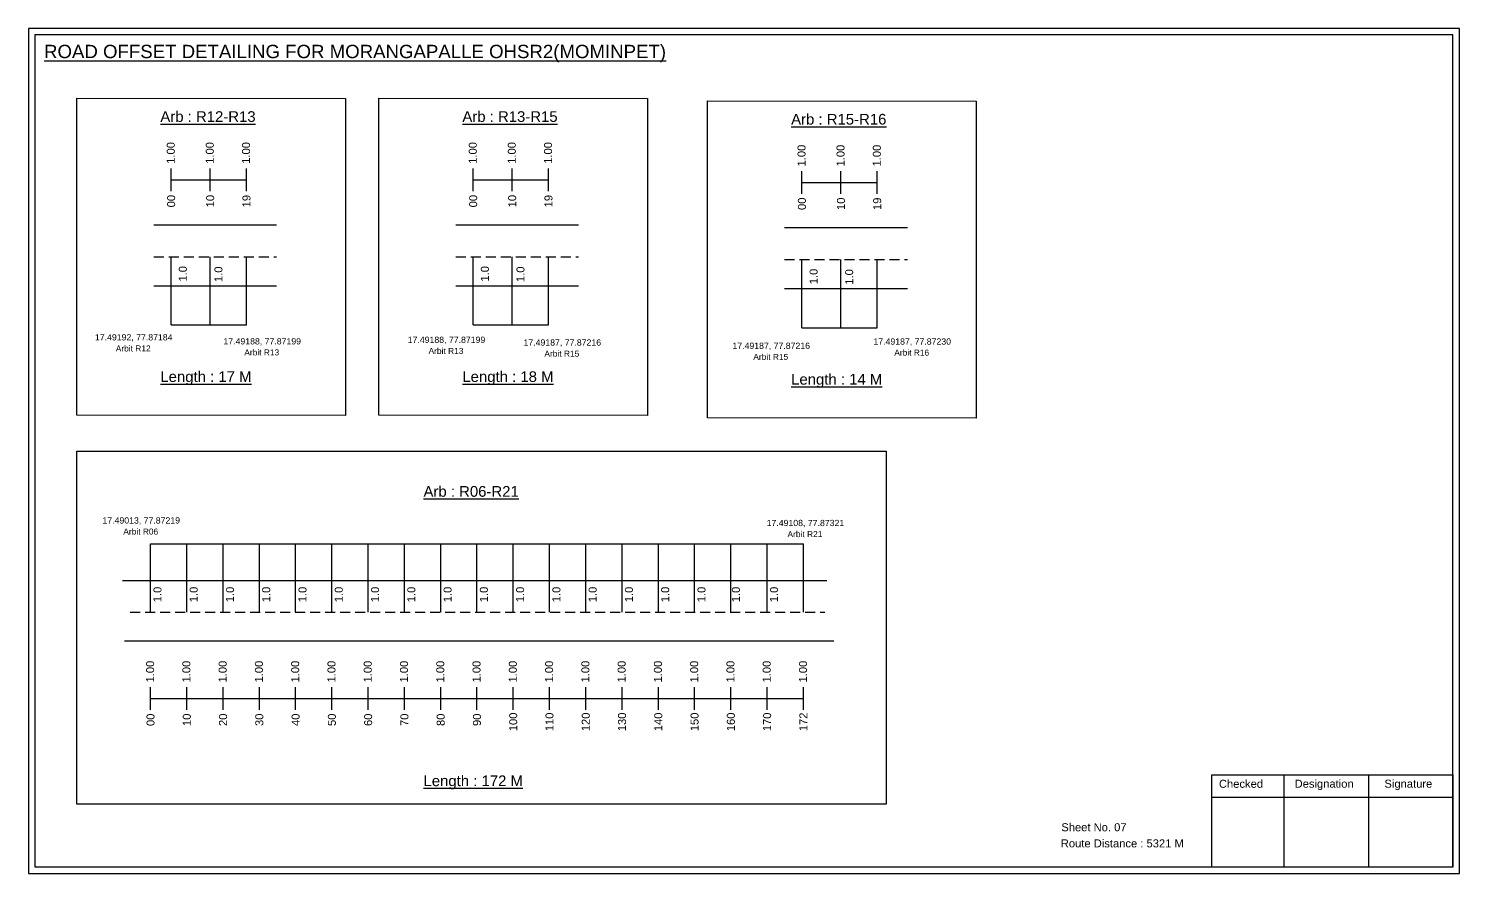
# Model space of a CAD drawing. Header units: inches. Extents: x 857 to 9621, y 2149 to 3662.
# Drawn here: x 8516 to 9053, y 2253 to 2570 of the extents above; entities that cross this region are included whole.
import ezdxf

# ---------------------------------------------------------------- set-up
doc = ezdxf.new("R2010")
doc.units = ezdxf.units.IN
doc.header["$MEASUREMENT"] = 0
doc.linetypes.add('DASHED2', pattern=[0.375, 0.25, -0.125])
doc.layers.add('PDF_Geometry', color=7, linetype='Continuous')
doc.layers.add('PDF_Text', color=5, linetype='Continuous')
doc.styles.add('PDF Arial', font='arial.ttf')
doc.styles.get("Standard").update_dxf_attribs({"font": 'arial.ttf'})

msp = doc.modelspace()

# ---------------------------------------------------------------- linework, layer by layer
at = {"color": 217, "true_color": 0x93278f}
for p, q in [((8569.83, 2509.13), (8569.83, 2517.69)), ((8584.46, 2509.13), (8584.46, 2517.69)), ((8598.06, 2509.13), (8598.06, 2517.69)), ((8683.08, 2509.13), (8683.08, 2517.69)), ((8697.71, 2509.13), (8697.71, 2517.69)), ((8711.31, 2509.13), (8711.31, 2517.69)), ((8806.35, 2508.13), (8806.35, 2516.68)), ((8820.97, 2508.13), (8820.97, 2516.68)), ((8834.57, 2508.13), (8834.57, 2516.68)), ((8569.83, 2513.41), (8598.06, 2513.42)), ((8683.08, 2513.41), (8711.31, 2513.42)), ((8806.35, 2512.41), (8834.57, 2512.42)), ((8562.09, 2314.67), (8562.09, 2323.22)), ((8575.69, 2314.67), (8575.69, 2323.22)), ((8589.29, 2314.67), (8589.29, 2323.22)), ((8602.89, 2314.67), (8602.89, 2323.22)), ((8616.49, 2314.67), (8616.49, 2323.22)), ((8630.09, 2314.67), (8630.09, 2323.22)), ((8643.69, 2314.67), (8643.69, 2323.22)), ((8657.29, 2314.67), (8657.29, 2323.22)), ((8670.89, 2314.67), (8670.89, 2323.22)), ((8684.49, 2314.67), (8684.49, 2323.22)), ((8698.09, 2314.67), (8698.09, 2323.22)), ((8711.69, 2314.67), (8711.69, 2323.22)), ((8725.29, 2314.67), (8725.29, 2323.22)), ((8738.89, 2314.67), (8738.89, 2323.22)), ((8752.49, 2314.67), (8752.49, 2323.22)), ((8766.09, 2314.67), (8766.09, 2323.22)), ((8779.69, 2314.67), (8779.69, 2323.22)), ((8793.29, 2314.67), (8793.29, 2323.22)), ((8806.89, 2314.67), (8806.89, 2323.22)), ((8562.09, 2318.94), (8806.89, 2318.99))]:
    msp.add_line(p, q, dxfattribs=at)
for p, q in [((8609.36, 2496.41), (8563.28, 2496.41)), ((8722.61, 2496.41), (8676.52, 2496.41)), ((8845.87, 2495.4), (8799.79, 2495.4)), ((8569.83, 2458.99), (8569.83, 2484.52)), ((8584.46, 2458.99), (8584.46, 2484.52)), ((8598.06, 2458.99), (8598.06, 2484.52)), ((8683.08, 2458.99), (8683.08, 2484.52)), ((8697.71, 2458.99), (8697.71, 2484.52)), ((8711.31, 2458.99), (8711.31, 2484.52)), ((8806.35, 2457.98), (8806.35, 2483.52)), ((8820.97, 2457.98), (8820.97, 2483.52)), ((8834.57, 2457.98), (8834.57, 2483.52)), ((8563.28, 2473.72), (8595.39, 2473.72)), ((8595.39, 2473.72), (8609.36, 2473.72)), ((8676.52, 2473.72), (8708.64, 2473.72)), ((8708.64, 2473.72), (8722.61, 2473.72)), ((8799.79, 2472.72), (8831.9, 2472.72)), ((8831.9, 2472.72), (8845.87, 2472.72)), ((8562.09, 2351.37), (8562.09, 2376.9)), ((8575.69, 2351.37), (8575.69, 2376.9)), ((8589.29, 2351.37), (8589.29, 2376.9)), ((8602.89, 2351.37), (8602.89, 2376.9)), ((8616.49, 2351.37), (8616.49, 2376.9)), ((8630.09, 2351.37), (8630.09, 2376.9)), ((8643.69, 2351.37), (8643.69, 2376.9)), ((8657.29, 2351.37), (8657.29, 2376.9)), ((8670.89, 2351.37), (8670.89, 2376.9)), ((8684.49, 2351.37), (8684.49, 2376.9)), ((8698.09, 2351.37), (8698.09, 2376.9)), ((8711.69, 2351.37), (8711.69, 2376.9)), ((8725.29, 2351.37), (8725.29, 2376.9)), ((8738.89, 2351.37), (8738.89, 2376.9)), ((8752.49, 2351.37), (8752.49, 2376.9)), ((8766.09, 2351.37), (8766.09, 2376.9)), ((8779.69, 2351.37), (8779.69, 2376.9)), ((8793.29, 2351.37), (8793.29, 2376.9)), ((8806.89, 2351.37), (8806.89, 2376.9)), ((8551.59, 2363.25), (8815.63, 2363.25)), ((8552.27, 2340.56), (8818.25, 2340.56))]:
    msp.add_line(p, q)
at = {"linetype": 'DASHED2', "ltscale": 15}
for p, q in [((8563.28, 2484.52), (8609.36, 2484.52)), ((8676.52, 2484.52), (8722.61, 2484.52)), ((8799.79, 2483.52), (8845.87, 2483.52)), ((8554.47, 2351.37), (8814.9, 2351.37))]:
    msp.add_line(p, q, dxfattribs=at)
at = {"color": 5}
for p, q in [((8569.83, 2458.99), (8598.06, 2458.99)), ((8683.08, 2458.99), (8711.31, 2458.99)), ((8806.35, 2457.98), (8834.57, 2457.98)), ((8562.09, 2376.9), (8806.89, 2376.9))]:
    msp.add_line(p, q, dxfattribs=at)
for points in [[(8534.4, 2544.02), (8635.13, 2543.93), (8635.13, 2425.11), (8534.4, 2425.2)], [(8647.64, 2544.02), (8748.38, 2543.93), (8748.38, 2425.11), (8647.64, 2425.2)], [(8770.91, 2543.02), (8871.65, 2542.93), (8871.65, 2424.11), (8770.91, 2424.2)], [(8534.4, 2411.74), (8837.92, 2411.74), (8837.92, 2279.38), (8534.4, 2279.38)]]:
    msp.add_lwpolyline(points, close=True)
at = {"layer": 'PDF_Geometry'}
for points in [[(8516.37, 2570.1), (8516.37, 2253.39), (9052.84, 2253.39), (9052.84, 2570.1)], [(8518.69, 2567.78), (8518.69, 2255.81), (9050.42, 2255.81), (9050.42, 2567.78)]]:
    msp.add_lwpolyline(points, close=True, dxfattribs=at)
at = {"layer": 'PDF_Geometry', "color": 242, "true_color": 0xcc1f26}
msp.add_lwpolyline([(9050.42, 2255.72), (8960.08, 2255.72), (8960.08, 2290.33), (9050.42, 2290.33)], close=True, dxfattribs=at)
for points in [[(8987.06, 2290.33), (8987.06, 2255.72)], [(9018.79, 2290.33), (9018.79, 2255.72)], [(8960.08, 2281.96), (9050.42, 2281.96)]]:
    msp.add_lwpolyline(points, dxfattribs=at)

# ---------------------------------------------------------------- texts
at = {"color": 242, "true_color": 0xcd2027}
for s, height, p in [('%%UROAD OFFSET DETAILING FOR MORANGAPALLE OHSR2(MOMINPET)', 5, (8522.15, 2559.03)), ('%%UArb : R12-R13', 4, (8565.77, 2535.13)), ('%%UArb : R13-R15', 4, (8679.01, 2535.13)), ('%%UArb : R15-R16', 4, (8802.28, 2534.13)), ('%%ULength : 17 M', 4, (8565.77, 2437.63)), ('%%ULength : 18 M', 4, (8679.01, 2437.63)), ('%%ULength : 14 M', 4, (8802.28, 2436.63)), ('%%UArb : R06-R21', 4, (8664.44, 2394.6)), ('%%ULength : 172 M', 4, (8664.44, 2286.1))]:
    msp.add_text(s, height=height, dxfattribs=at).set_placement(p)
at = {"color": 217, "true_color": 0x93278f}
for s, p in [('1.00', (8571.16, 2519.42)), ('1.00', (8585.79, 2519.42)), ('1.00', (8599.39, 2519.42)), ('1.00', (8684.4, 2519.42)), ('1.00', (8699.03, 2519.42)), ('1.00', (8712.63, 2519.42)), ('1.00', (8807.67, 2518.42)), ('1.00', (8822.3, 2518.42)), ('1.00', (8835.9, 2518.42)), ('00', (8571.31, 2503.1)), ('10', (8585.94, 2503.1)), ('19', (8599.54, 2503.1)), ('00', (8684.56, 2503.1)), ('10', (8699.18, 2503.1)), ('19', (8712.78, 2503.1)), ('00', (8807.82, 2502.1)), ('10', (8822.45, 2502.1)), ('19', (8836.05, 2502.1)), ('1.00', (8563.42, 2324.96)), ('1.00', (8577.02, 2324.96)), ('1.00', (8590.62, 2324.96)), ('1.00', (8604.22, 2324.96)), ('1.00', (8617.82, 2324.96)), ('1.00', (8631.42, 2324.96)), ('1.00', (8645.02, 2324.96)), ('1.00', (8658.62, 2324.96)), ('1.00', (8672.22, 2324.96)), ('1.00', (8685.82, 2324.96)), ('1.00', (8699.42, 2324.96)), ('1.00', (8713.02, 2324.96)), ('1.00', (8726.62, 2324.96)), ('1.00', (8740.22, 2324.96)), ('1.00', (8753.82, 2324.96)), ('1.00', (8767.42, 2324.96)), ('1.00', (8781.02, 2324.96)), ('1.00', (8794.62, 2324.96)), ('1.00', (8808.22, 2324.96)), ('00', (8563.57, 2308.64)), ('10', (8577.17, 2308.64)), ('20', (8590.77, 2308.64)), ('30', (8604.37, 2308.64)), ('40', (8617.97, 2308.64)), ('50', (8631.57, 2308.64)), ('60', (8645.17, 2308.64)), ('70', (8658.77, 2308.64)), ('80', (8672.37, 2308.64)), ('90', (8685.97, 2308.64)), ('100', (8699.57, 2306.69)), ('110', (8713.17, 2306.69)), ('120', (8726.77, 2306.69)), ('130', (8740.37, 2306.69)), ('140', (8753.97, 2306.69)), ('150', (8767.57, 2306.69)), ('160', (8781.17, 2306.69)), ('170', (8794.77, 2306.69)), ('172', (8808.37, 2306.69))]:
    msp.add_text(s, height=3, rotation=90, dxfattribs=at).set_placement(p)
for p in [(8575.68, 2475.26), (8589.04, 2475.1), (8688.93, 2475.26), (8702.28, 2475.1), (8812.2, 2474.26), (8825.55, 2474.1), (8566.16, 2355.04), (8579.76, 2355.04), (8593.36, 2355.04), (8606.96, 2355.04), (8620.56, 2355.04), (8634.16, 2355.04), (8647.76, 2355.04), (8661.36, 2355.04), (8674.96, 2355.04), (8688.56, 2355.04), (8702.16, 2355.04), (8715.76, 2355.04), (8729.36, 2355.04), (8742.96, 2355.04), (8756.56, 2355.04), (8770.16, 2355.04), (8783.07, 2355.04), (8797.36, 2355.04)]:
    msp.add_text('1.0', height=3, rotation=90).set_placement(p)
at = {"color": 5}
for s, height, p in [('17.49192, 77.87184', 2.34, (8541.24, 2453.2)), ('17.49188, 77.87199', 2.34, (8589.42, 2451.7)), ('17.49188, 77.87199', 2.34, (8658.51, 2452.28)), ('17.49187, 77.87216', 2.34, (8701.94, 2451.26)), ('17.49187, 77.87216', 2.34, (8780.28, 2450.04)), ('17.49187, 77.87230', 2.34, (8833.14, 2451.63)), ('Arbit R12', 2.246, (8549.06, 2449.07)), ('Arbit R13', 2.246, (8597.24, 2447.58)), ('Arbit R13', 2.246, (8666.33, 2448.15)), ('Arbit R15', 2.246, (8709.76, 2447.13)), ('Arbit R15', 2.246, (8788.1, 2445.92)), ('Arbit R16', 2.246, (8840.96, 2447.51)), ('17.49013, 77.87219', 2.34, (8544.06, 2384.56)), ('Arbit R06', 2.246, (8551.88, 2380.43)), ('17.49108, 77.87321', 2.34, (8793.1, 2383.59)), ('Arbit R21', 2.246, (8800.92, 2379.46))]:
    msp.add_text(s, height=height, dxfattribs=at).set_placement(p)
for s, p in [('Sheet No. 07', (8903.58, 2269.19)), ('Route Distance : 5321 M', (8903.39, 2263.14))]:
    msp.add_text(s, height=3).set_placement(p)
at = {"layer": 'PDF_Text', "color": 7, "attachment_point": 7, "style": 'PDF Arial'}
for s, insert, char_height in [('Checked', (8962.68, 2285.44), 3.001), ('Designation', (8991.06, 2284.61), 3.0006), ('Signature', (9024.74, 2284.61), 3.001)]:
    msp.add_mtext(s, dxfattribs=dict(at, insert=insert, char_height=char_height))

doc.saveas('drawing.dxf')
